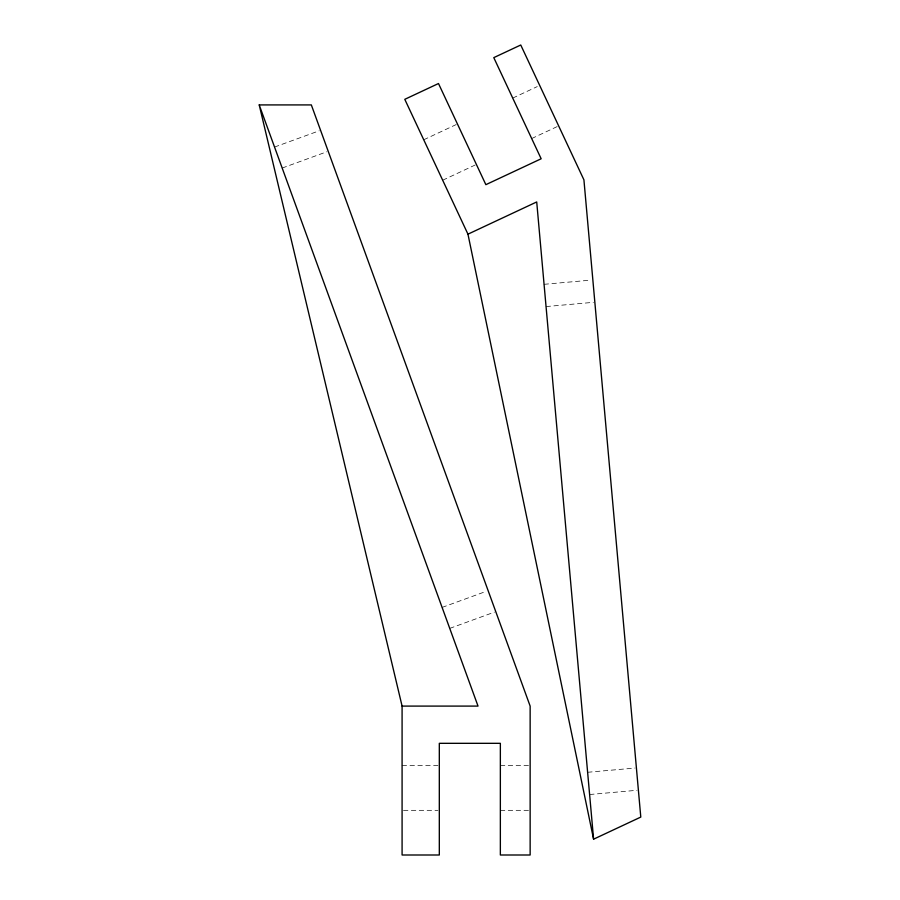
<?xml version="1.0" encoding="UTF-8"?>
<svg xmlns="http://www.w3.org/2000/svg" width="900" height="900" viewBox="0 0 900 900"><rect width="100%" height="100%" fill="white"/><g stroke="black" fill="none" stroke-linecap="round" stroke-linejoin="round"><path stroke-width="0.67" stroke-dasharray="4.5 3.38" d="M423.731 139.781L456.199 124.571M512.73 98.089L537.244 86.603M442.688 180.225L475.144 165.026M531.686 138.544L557.426 126.484M274.545 147.049L319.252 130.781M282.184 168.041L326.891 151.763M442.103 607.41L485.494 591.615M449.741 628.391L494.449 612.124M544.072 284.31L590.062 280.204M546.053 306.562L593.438 302.332M587.621 772.279L635.006 768.049M589.601 794.52L636.998 790.29M402.086 765.653L437.929 765.653M500.355 765.653L528.784 765.653M403.459 810.326L437.929 810.326M500.355 810.326L528.784 810.326"/><path stroke-width="1.35" d="M467.955 234.169L536.715 201.949L593.595 839.183L640.789 817.076L583.92 179.843L520.751 45L493.785 57.634L541.159 158.771L485.865 184.669L438.491 83.531L404.786 99.326L467.955 234.169L593.595 839.183M259.211 104.918L311.332 104.918L530.145 706.095L530.145 855L500.355 855L500.355 743.321L439.312 743.321L439.312 855L402.086 855L402.086 706.095L259.211 104.918L478.024 706.095L402.086 706.095"/></g></svg>
